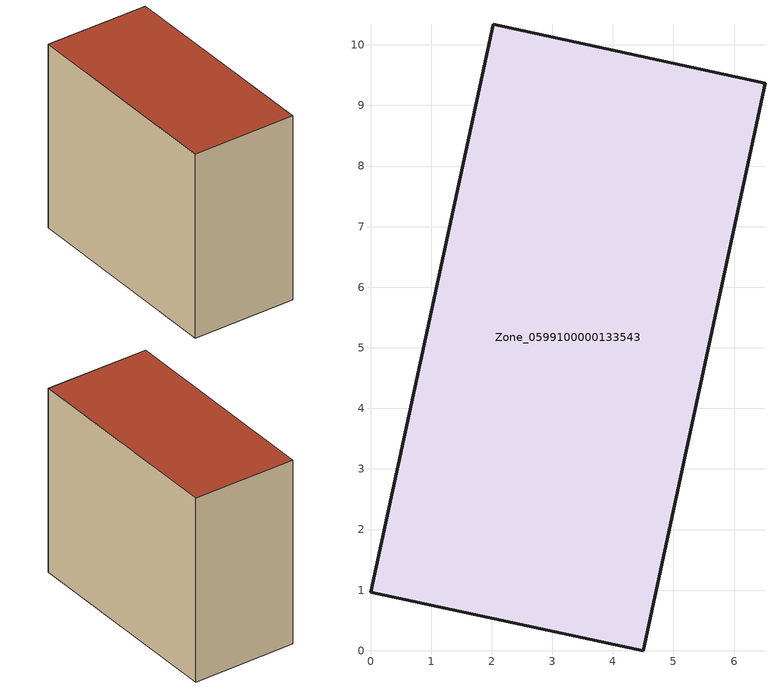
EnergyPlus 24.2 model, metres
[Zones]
Zone_0599100000133543
 floor ground (C_G): 0,0.97 2.03,10.34 6.51,9.37 4.5,0 z0
 wall outside (C_F): 2.03,10.34 0,0.97 4.5,0 6.51,9.37 2.03,10.34 z0:8.38
 roof outside (C_R): 4.5,0 6.51,9.37 2.03,10.34 0,0.97 z8.38
[BUILDING]
Pand.0599100000133543: North Axis=0; Terrain=City; Loads Convergence Tolerance Value=0.04; Temperature Convergence Tolerance Value=0.4; Solar Distribution=FullExterior; Maximum Number of Warmup Days=25; Minimum Number of Warmup Days=1
[Site:Location]
Rotterdam.The.Hague.AP_ZH_NLD Design_Conditions: Latitude=51.96; Longitude=4.45; Time Zone=1; Elevation=-4.5
[SITE:GROUNDTEMPERATURE:BUILDINGSURFACE]
18, 18, 18, 18, 18, 18, 18, 18, 18, 18, 18, 18
[MATERIAL] Thermal Absorptance=0.9; Solar Absorptance=0.7; Visible Absorptance=0.7
Name | Roughness | Thickness | Conductivity | Density | Specific Heat
G.TC.1975-1991 | MediumSmooth | 0.15 | 0.288461 | 540 | 1210
F.TC.1975-1991 | Rough | 0.3 | 0.230769 | 1920 | 840
R.TC.1975-1991 | MediumRough | 0.2 | 0.153846 | 1500 | 1000
[CONSTRUCTION]
C_G: G.TC.1975-1991
C_F: F.TC.1975-1991
C_R: R.TC.1975-1991
[ZONE]
Zone_0599100000133543: Type=1; Multiplier=1; Ceiling Height=Autocalculate; Volume=Autocalculate; Floor Area=autocalculate; Part of Total Floor Area=Yes
[ZONEINFILTRATION:DESIGNFLOWRATE]
Infil_Zone_0599100000133543: Zone or ZoneList or Space or SpaceList=Zone_0599100000133543; Schedule=AlwaysOn; Design Flow Rate Calculation Method=Flow/Area; Flow Rate per Floor Area=0.003; Constant Term Coefficient=1; Temperature Term Coefficient=0; Velocity Term Coefficient=0; Velocity Squared Term Coefficient=0
[HVACTEMPLATE:ZONE:IDEALLOADSAIRSYSTEM]
Zone_0599100000133543: Maximum Heating Supply Air Temperature=50; Minimum Cooling Supply Air Temperature=13; Maximum Heating Supply Air Humidity Ratio=0.0156; Minimum Cooling Supply Air Humidity Ratio=0.0077; Heating Limit=NoLimit; Cooling Limit=NoLimit; Dehumidification Control Type=ConstantSensibleHeatRatio; Cooling Sensible Heat Ratio=0.7; Dehumidification Setpoint=60; Humidification Control Type=None; Humidification Setpoint=30; Outdoor Air Method=None; Outdoor Air Flow Rate per Person=0.00944; Outdoor Air Flow Rate per Zone Floor Area=0; Outdoor Air Flow Rate per Zone=0; Demand Controlled Ventilation Type=None; Outdoor Air Economizer Type=NoEconomizer; Heat Recovery Type=None; Sensible Heat Recovery Effectiveness=0.7; Latent Heat Recovery Effectiveness=0.65
[ZONECONTROL:THERMOSTAT]
ThermostatControl_Zone_0599100000133543: Zone or ZoneList=Zone_0599100000133543; Control Type Schedule=DualSetpointControlType; Control 1=Thermostat_Zone_0599100000133543; Temperature Difference Between Cutout And Setpoint=0
[THERMOSTATSETPOINT:DUALSETPOINT]
Thermostat_Zone_0599100000133543: Heating Setpoint Temperature Schedule=HeatingSetpoint_Zone_0599100000133543; Cooling Setpoint Temperature Schedule=CoolingSetpoint_Zone_0599100000133543
[SCHEDULE:COMPACT]
HeatingSetpoint_Zone_0599100000133543: Through: 12/31, For: AllDays, Until: 24:00, 21
CoolingSetpoint_Zone_0599100000133543: Through: 12/31, For: AllDays, Until: 24:00, 24
DualSetpointControlType: Through: 12/31, For: AllDays, Until: 24:00, 4
AlwaysOn: Through: 12/31, For: AllDays, Until: 24:00, 1
